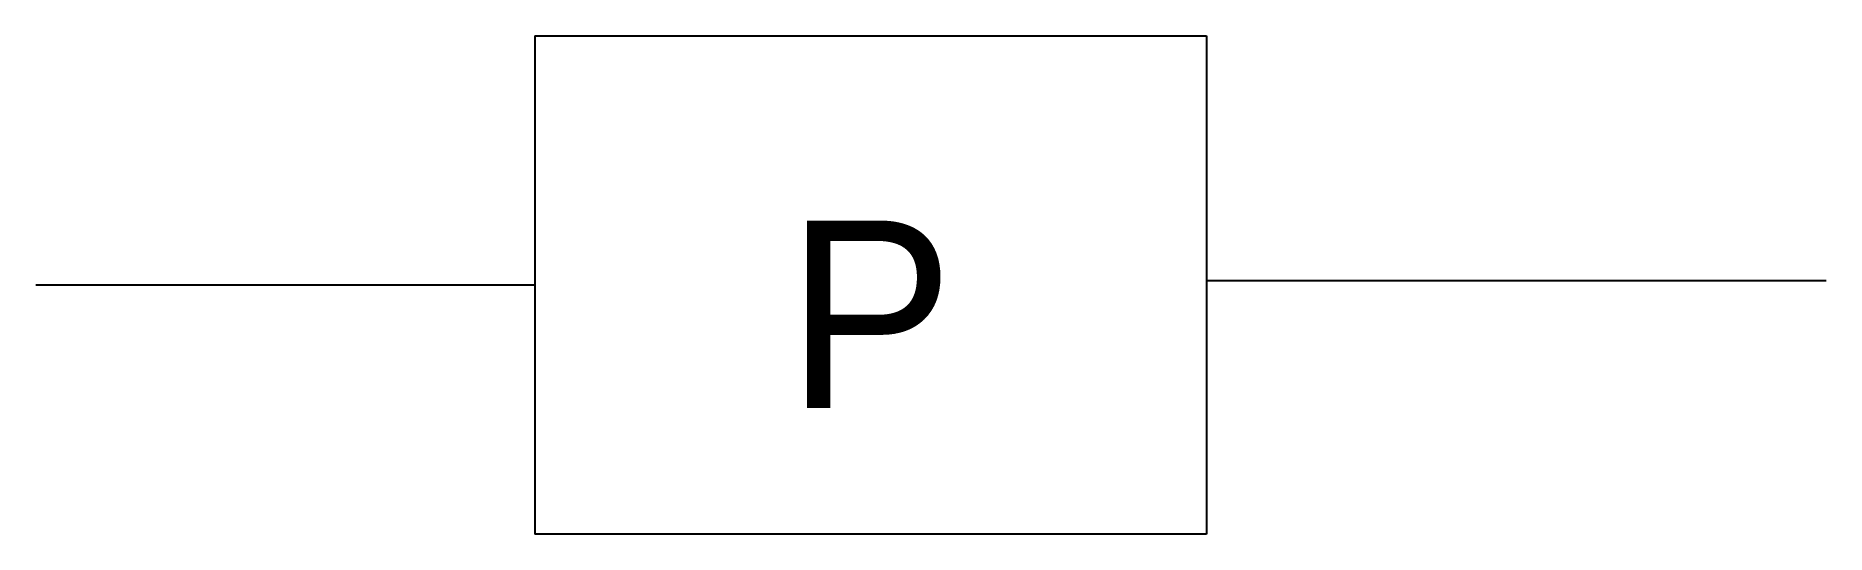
# Model space of a CAD drawing. Header units: metres. Extents: x -22129.2 to -22081.5, y -12681.4 to -12668.1.
import ezdxf

# ---------------------------------------------------------------- set-up
doc = ezdxf.new("R2010")
doc.units = ezdxf.units.M

msp = doc.modelspace()

# ---------------------------------------------------------------- linework, layer by layer
for p, q in [((-22115.89, -12668.1), (-22115.89, -12681.4)), ((-22115.89, -12668.1), (-22097.98, -12668.1)), ((-22097.98, -12668.1), (-22097.98, -12681.4)), ((-22115.89, -12674.75), (-22129.2, -12674.75)), ((-22097.98, -12674.63), (-22081.45, -12674.63)), ((-22097.98, -12681.4), (-22115.89, -12681.4))]:
    msp.add_line(p, q)

# ---------------------------------------------------------------- texts
msp.add_text('P', height=5).set_placement((-22109.18, -12678.03))

doc.saveas('drawing.dxf')
